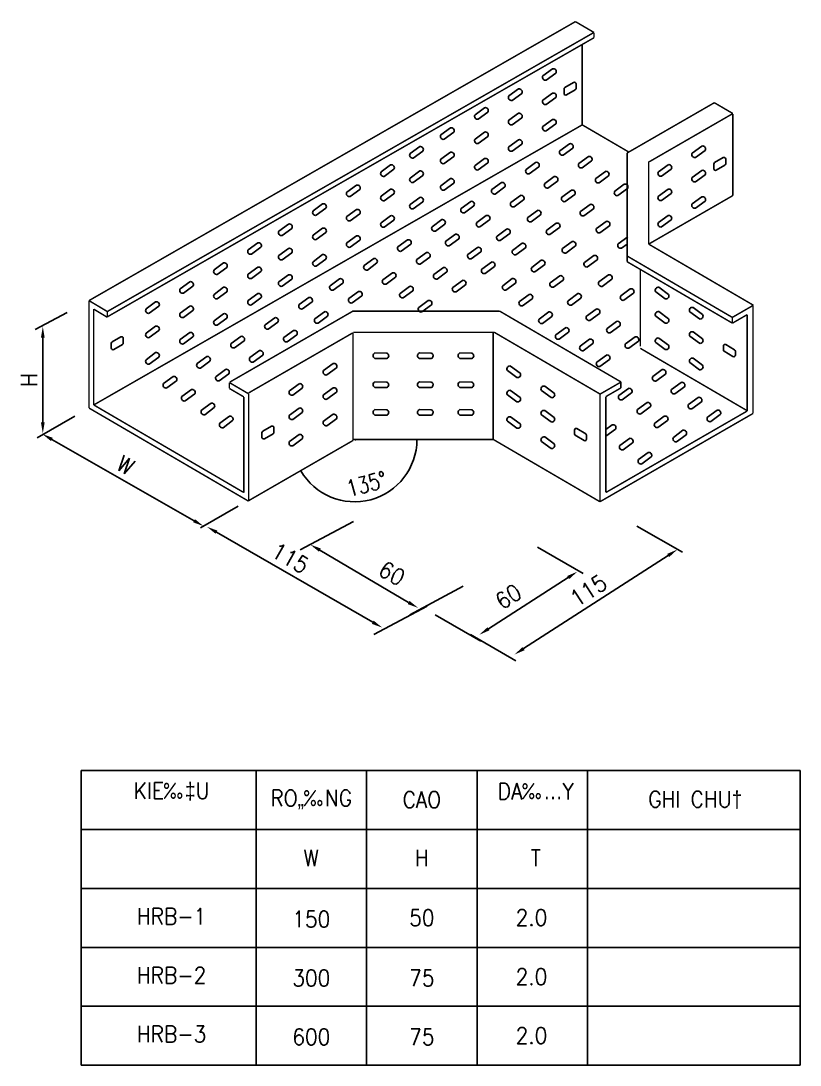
# Model space of a CAD drawing. Extents: x -5343388 to 7033982, y -486386 to 188356.
# Drawn here: x 616996 to 628908, y -72607 to -56642 of the extents above; entities that cross this region are included whole.
import ezdxf
from ezdxf.enums import TextEntityAlignment as Align

# ---------------------------------------------------------------- set-up
doc = ezdxf.new("R2010")
doc.units = 0
doc.header["$MEASUREMENT"] = 0
doc.layers.add('0-----TEXT DIEN', color=3, linetype='Continuous', lineweight=0)
doc.layers.add('Dim', color=9, linetype='Continuous')
doc.layers.add('TRAYS', color=6, linetype='Continuous')
doc.styles.add('ROMANS', font='romans.shx', dxfattribs={"width": 0.8, "height": 250, "bigfont": 'vns.shx'})
doc.dimstyles.new('KT-ARROW', dxfattribs={"dimtxt": 2.5, "dimasz": 2, "dimexe": 1, "dimexo": 0.0625, "dimgap": 0.09, "dimtad": 0, "dimdec": 4, "dimzin": 0, "dimdsep": 46, "dimtxsty": 'ROMANS', "dimcen": 0.09, "dimadec": 0, "dimazin": 0, "dimtfac": 1, "dimtdec": 4, "dimtmove": 2, "dimatfit": 3, "dimfxl": 1, "dimtvp": 1, "dimtolj": 1, "dimtzin": 0, "dimarcsym": 0})

# ---------------------------------------------------------------- blocks, each defined once
blk = doc.blocks.new('*D232')
at = {"layer": 'DEFPOINTS', "color": 0, "transparency": 16777216}
for p in [(622073, -63058), (622077, -63043), (624220, -63043), (620477, -63978), (621933, -63981)]:
    blk.add_point(p, dxfattribs=at)
at = {"layer": 'TRAYS', "color": 0, "lineweight": -2, "transparency": 16777216}
blk.add_arc((622098, -63043), 952, 210.09, 359.8797, dxfattribs=at)
at = {"layer": 'TRAYS', "color": 0, "transparency": 16777216}
for points in [[(623050, -63045), (623051, -63045), (623051, -63043)], [(621274, -63521), (621275, -63520), (621273, -63519)]]:
    blk.add_solid(points, dxfattribs=at)
at = {"layer": 'TRAYS', "color": 0, "transparency": 16777216, "insert": (622280, -63722), "char_height": 250, "attachment_point": 5, "rotation": 14.9849, "style": 'ROMANS'}
blk.add_mtext('\\A1;135%%D', dxfattribs=at)

msp = doc.modelspace()

# ---------------------------------------------------------------- linework, layer by layer
at = {"color": 0, "linetype": 'ByBlock'}
for p, q in [((617330.79884, -61484.04335), (617330.79884, -62781.00335)), ((617468.68186, -63041.00588), (619642.47733, -64284.24043)), ((619987.00186, -64459.76588), (622374.99733, -65836.56043)), ((621566.50186, -64732.76588), (622923.99733, -65535.06043)), ((626890.89974, -64815.45842), (624681.86656, -66239.4879)), ((625362.39974, -65152.95842), (624144.86656, -65936.4879))]:
    msp.add_line(p, q, dxfattribs=at)
for points in [[(617302.79884, -61484.04335), (617358.79884, -61484.04335), (617330.79884, -61316.04335)], [(617302.79884, -62781.00335), (617358.79884, -62781.00335), (617330.79884, -62949.00335)], [(617482.46898, -63016.63551), (617454.89474, -63065.37626), (617322.4596, -62958.28316)], [(619656.26445, -64259.87006), (619628.69021, -64308.61081), (619788.6996, -64366.96316)], [(620000.78898, -64435.39551), (619973.21474, -64484.13626), (619840.7796, -64377.04316)], [(621580.28898, -64708.39551), (621552.71474, -64757.13626), (621420.2796, -64650.04316)], [(626875.72887, -64791.92452), (626906.07062, -64838.99232), (627032.10315, -64724.43316)], [(625347.22887, -65129.42452), (625377.57062, -65176.49232), (625503.60315, -65061.93316)], [(622937.78445, -65510.69006), (622910.21021, -65559.43081), (623070.2196, -65617.78316)], [(622388.78445, -65812.19006), (622361.21021, -65860.93081), (622521.2196, -65919.28316)], [(624129.69568, -65912.954), (624160.03744, -65960.0218), (624003.66315, -66027.51316)], [(624666.69568, -66215.954), (624697.03744, -66263.0218), (624540.66315, -66330.51316)]]:
    msp.add_solid(points, dxfattribs=at)
at = {"layer": 'Dim'}
for p, q in [((617702.07884, -61101.00335), (617216.55884, -61359.72335)), ((617242.59884, -63016.20335), (617818.83884, -62685.24335)), ((619739.91884, -64392.96335), (620316.15884, -64062.00335)), ((621265.29884, -64731.42335), (622082.61884, -64293.78335)), ((626411.91884, -64365.36335), (627108.27884, -64766.88335)), ((624895.41884, -64690.86335), (625591.77884, -65092.38335)), ((622940.79884, -65724.42335), (623758.11884, -65286.78335)), ((622391.79884, -66025.92335), (623209.11884, -65588.28335)), ((623330.55884, -65722.20335), (624026.91884, -66123.72335)), ((623867.55884, -66025.20335), (624563.91884, -66426.72335)), ((617917.77884, -68101.15301), (628908.27884, -68101.15301)), ((617917.77884, -68101.15301), (617917.77884, -72607.15301)), ((620590.77884, -68101.15301), (620590.77884, -72607.15301)), ((622281.27884, -68101.15301), (622281.27884, -72607.15301)), ((623971.77884, -68101.15301), (623971.77884, -72607.15301)), ((625659.27884, -68101.15301), (625659.27884, -72607.15301)), ((628908.27884, -68101.15301), (628908.27884, -72607.15301)), ((617917.77884, -69007.15301), (628908.27884, -69007.15301)), ((617917.77884, -69907.15301), (628908.27884, -69907.15301)), ((617917.77884, -69907.15301), (628908.27884, -69907.15301)), ((617917.77884, -70807.15301), (628908.27884, -70807.15301)), ((617917.77884, -71707.15301), (628908.27884, -71707.15301)), ((617917.77884, -72607.15301), (628908.27884, -72607.15301))]:
    msp.add_line(p, q, dxfattribs=at)
at = {"layer": 'TRAYS'}
for p, q in [((625312.49038, -57659.82523), (625445.21038, -57583.29285)), ((625482.99884, -57605.12335), (625482.99884, -57676.3042)), ((625299.87884, -57681.65573), (625299.87884, -57752.83658)), ((625337.6673, -57774.66708), (625470.3873, -57698.1347)), ((627601.49038, -58809.78523), (627734.21038, -58733.25285)), ((627588.87884, -58831.61573), (627588.87884, -58902.79658)), ((627626.6673, -58924.62708), (627759.3873, -58848.0947)), ((627771.99884, -58755.08335), (627771.99884, -58826.2642)), ((618377.43884, -61573.37573), (618377.43884, -61644.55658)), ((618390.05038, -61551.54523), (618522.77038, -61475.01285)), ((618415.2273, -61666.38708), (618547.9473, -61589.8547)), ((618560.55884, -61496.84335), (618560.55884, -61568.0242)), ((627735.03884, -61613.48742), (627735.03884, -61672.43108)), ((627772.94412, -61591.7247), (627907.34412, -61670.18866)), ((627747.53356, -61694.1938), (627881.93356, -61772.65776)), ((627919.83884, -61691.95138), (627919.83884, -61750.89504)), ((620694.17038, -62916.54523), (620826.89038, -62840.01285)), ((620864.67884, -62861.84335), (620864.67884, -62933.0242)), ((625458.63884, -62897.84742), (625458.63884, -62956.79108)), ((625496.54412, -62876.0847), (625630.94412, -62954.54866)), ((620681.55884, -62938.37573), (620681.55884, -63009.55658)), ((620719.3473, -63031.38708), (620852.0673, -62954.8547)), ((622104.93884, -63052.51482), (622123.63055, -63043.08335)), ((625471.13356, -62978.5538), (625605.53356, -63057.01776)), ((625643.43884, -62976.31138), (625643.43884, -63035.25504))]:
    msp.add_line(p, q, dxfattribs=at)
at = {"layer": 'TRAYS', "const_width": 22.5}
for points in [[(618036.98946, -60918.83256), (625473.27484, -56653.70915)], [(625473.27484, -56653.70915), (625756.73278, -56819.19451)], [(618311.66946, -61089.35256), (625756.73278, -56819.19451)], [(625756.83884, -56821.20335), (625756.83884, -56900.28048)], [(618324.26946, -61163.27256), (625756.83884, -56900.28048)], [(625575.39884, -57004.34642), (625575.39884, -58233.44799)], [(626263.35884, -58662.68132), (627597.0722, -57893.6016)], [(627597.0722, -57893.6016), (627880.50677, -58059.07331)], [(626602.71884, -58795.90389), (627880.50677, -58059.07331)], [(627878.67884, -58064.5792), (627878.67884, -59313.89533)], [(618115.94946, -62510.63256), (625577.66874, -58232.14645)], [(625575.39884, -58230.82127), (626289.40266, -58647.66327)], [(626263.35884, -60324.19325), (626263.35884, -58662.68132)], [(626593.47884, -60054.26996), (626593.47884, -58789.18389)], [(626592.96566, -60055.29596), (627878.67884, -59313.89533)], [(626592.96566, -60055.29596), (628193.99137, -60989.98951)], [(626263.35884, -60236.83325), (627872.76454, -61176.41911)], [(626263.35884, -60324.19325), (627872.76454, -61263.77911)], [(626464.95884, -60441.88919), (626464.95884, -61616.79296)], [(618036.39884, -60918.80292), (618316.95884, -61086.20446)], [(618036.39884, -60918.80292), (618036.39884, -62561.00292)], [(627871.95884, -61175.68809), (628193.99137, -60989.98951)], [(628188.63884, -60994.4992), (628188.63884, -62644.36407)], [(618108.63884, -61048.89401), (618316.95884, -61174.12116)], [(618108.63884, -61048.89401), (618108.63884, -62513.2973)], [(618316.95884, -61086.20446), (618316.95884, -61174.12116)], [(620189.06946, -62165.39256), (622069.85987, -61080.84335)], [(622065.03884, -61080.84335), (624316.85362, -61080.84335)], [(624316.85362, -61080.84335), (626171.27137, -62163.46951)], [(627872.79884, -61264.24371), (628098.75884, -61133.94491)], [(628098.75884, -61133.94491), (628098.75884, -62607.15296)], [(627872.79884, -61175.0992), (627872.79884, -61264.24371)], [(620478.02946, -62330.03256), (622072.59884, -61410.53141)], [(622072.59884, -61408.17691), (622072.59884, -63057.9872)], [(622076.79884, -61404.24335), (624233.95944, -61404.24335)], [(624215.43884, -61408.17691), (624215.43884, -63043.08335)], [(624233.95944, -61404.24335), (625850.88454, -62348.21911)], [(626465.79884, -61648.63482), (628099.59884, -62602.4623)], [(620183.43884, -62172.05414), (620183.43884, -62262.14464)], [(620183.43884, -62172.26464), (620476.59884, -62343.41414)], [(620183.43884, -62262.14464), (620404.35884, -62391.11977)], [(625849.23884, -62349.16809), (626171.27137, -62163.46951)], [(625939.11884, -62386.3792), (626168.43884, -62254.14287)], [(626168.43884, -62161.81585), (626168.43884, -62254.14287)], [(620404.35884, -62391.11977), (620404.35884, -63853.55977)], [(620476.59884, -62343.41414), (620476.59884, -63985.61414)], [(625849.23884, -62349.16809), (625849.23884, -63994.3423)], [(625939.11884, -62386.3792), (625939.11884, -63852.49951)], [(618036.39884, -62561.00292), (620476.59884, -63985.61414)], [(618108.63884, -62513.2973), (620404.35884, -63853.55977)], [(625848.3996, -63993.85234), (628188.63884, -62644.36407)], [(625939.11884, -63852.49951), (628098.75884, -62607.15296)], [(620476.59884, -63978.31332), (622072.59884, -63057.9872)], [(622076.79884, -63043.08335), (624219.83845, -63043.08335)], [(624215.43884, -63040.51482), (625849.23884, -63994.3423)], [(625848.3996, -63904.81234), (625849.23884, -63904.3284)]]:
    msp.add_lwpolyline(points, dxfattribs=at)
at = {"layer": 'TRAYS'}
for points in [[(624977.55782, -57482.17646), (625124.02658, -57374.54641)], [(625173.44094, -57441.79213), (625026.97218, -57549.42218)], [(624456.04686, -57790.59109), (624602.51562, -57682.96103)], [(624651.92998, -57750.20675), (624505.46122, -57857.83681)], [(624977.55782, -57854.40106), (625124.02658, -57746.77101)], [(625173.44094, -57814.01673), (625026.97218, -57921.64678)], [(623938.31419, -58077.24543), (624084.78295, -57969.61538)], [(624134.19731, -58036.8611), (623987.72855, -58144.49115)], [(624456.04686, -58162.81568), (624602.51562, -58055.18563)], [(624651.92998, -58122.43135), (624505.46122, -58230.0614)], [(624977.55782, -58258.53065), (625124.02658, -58150.90059)], [(625173.44094, -58218.14631), (625026.97218, -58325.77636)], [(623416.80323, -58385.66006), (623563.27199, -58278.03)], [(623612.68635, -58345.27572), (623466.21759, -58452.90577)], [(623938.31419, -58449.47003), (624084.78295, -58341.83998)], [(624134.19731, -58409.0857), (623987.72855, -58516.71575)], [(622945.77749, -58672.3144), (623092.24625, -58564.68435)], [(624456.04686, -58566.94527), (624602.51562, -58459.31522)], [(624651.92998, -58526.56094), (624505.46122, -58634.19099)], [(625236.33012, -58627.31187), (625382.79887, -58519.68182)], [(625432.21324, -58586.92754), (625285.74448, -58694.55759)], [(627259.86627, -58663.08863), (627406.33503, -58555.45858)], [(623141.66061, -58631.93007), (622995.19185, -58739.56012)], [(623416.80323, -58757.88465), (623563.27199, -58650.2546)], [(623612.68635, -58717.50032), (623466.21759, -58825.13037)], [(623938.31419, -58853.59961), (624084.78295, -58745.96956)], [(625525.41632, -58822.56153), (625671.88508, -58714.93148)], [(627455.74939, -58622.7043), (627309.28064, -58730.33435)], [(622502.05519, -58952.34698), (622648.52395, -58844.71692)], [(624134.19731, -58813.21528), (623987.72855, -58920.84533)], [(624718.59745, -58913.96622), (624865.06621, -58806.33616)], [(624914.48057, -58873.58188), (624768.01181, -58981.21194)], [(625721.29944, -58782.1772), (625574.83069, -58889.80725)], [(626742.1336, -58949.74298), (626888.60236, -58842.11292)], [(626938.01672, -58909.35864), (626791.54797, -59016.9887)], [(622697.93831, -58911.96264), (622551.46955, -59019.59269)], [(622945.77749, -59044.539), (623092.24625, -58936.90895)], [(623141.66061, -59004.15466), (622995.19185, -59111.78472)], [(623416.80323, -59162.01424), (623563.27199, -59054.38419)], [(625003.90536, -59130.97616), (625150.37412, -59023.3461)], [(625784.88613, -59051.67758), (625931.35489, -58944.04753)], [(625980.76925, -59011.29324), (625834.3005, -59118.9233)], [(627259.86627, -59035.31323), (627406.33503, -58927.68318)], [(627455.74939, -58994.92889), (627309.28064, -59102.55895)], [(621980.54423, -59260.7616), (622127.01298, -59153.13155)], [(622176.42735, -59220.37727), (622029.95859, -59328.00732)], [(622502.05519, -59324.57157), (622648.52395, -59216.94152)], [(623612.68635, -59121.6299), (623466.21759, -59229.25996)], [(624197.08649, -59222.38084), (624343.55524, -59114.75079)], [(624392.96961, -59181.99651), (624246.50085, -59289.62656)], [(625199.78848, -59090.59182), (625053.31973, -59198.22187)], [(626073.97234, -59246.92724), (626220.4411, -59139.29719)], [(626269.85546, -59206.5429), (626123.3867, -59314.17296)], [(626742.1336, -59321.96757), (626888.60236, -59214.33752)], [(622697.93831, -59284.18724), (622551.46955, -59391.81729)], [(622945.77749, -59448.66858), (623092.24625, -59341.03853)], [(624486.17269, -59417.6305), (624632.64145, -59310.00045)], [(624682.05581, -59377.24617), (624535.58706, -59484.87622)], [(625267.15346, -59338.33192), (625413.62222, -59230.70187)], [(625463.03658, -59297.94759), (625316.56783, -59405.57764)], [(626938.01672, -59281.58324), (626791.54797, -59389.21329)], [(627259.86627, -59439.44281), (627406.33503, -59331.81276)], [(621462.81156, -59547.41594), (621609.28032, -59439.78589)], [(621658.69468, -59507.03161), (621512.22592, -59614.66166)], [(621980.54423, -59632.9862), (622127.01298, -59525.35614)], [(623141.66061, -59408.28425), (622995.19185, -59515.9143)], [(623726.06075, -59509.03519), (623872.52951, -59401.40513)], [(623921.94387, -59468.65085), (623775.47511, -59576.28091)], [(624745.6425, -59646.74655), (624892.11126, -59539.11649)], [(625552.46138, -59555.34186), (625698.93014, -59447.71181)], [(625748.3445, -59514.95753), (625601.87574, -59622.58758)], [(627455.74939, -59399.05848), (627309.28064, -59506.68853)], [(622176.42735, -59592.60186), (622029.95859, -59700.23192)], [(622502.05519, -59728.70116), (622648.52395, -59621.07111)], [(622697.93831, -59688.31682), (622551.46955, -59795.94688)], [(623282.33845, -59789.06776), (623428.80721, -59681.43771)], [(623964.66173, -59726.04512), (624111.13049, -59618.41507)], [(624160.54485, -59685.66079), (624014.0761, -59793.29084)], [(624941.52562, -59606.36221), (624795.05687, -59713.99227)], [(626742.1336, -59726.09716), (626888.60236, -59618.46711)], [(626938.01672, -59685.71283), (626791.54797, -59793.34288)], [(620941.3006, -59855.83057), (621087.76935, -59748.20051)], [(621137.18372, -59815.44623), (620990.71496, -59923.07629)], [(621462.81156, -59919.64054), (621609.28032, -59812.01049)], [(623478.22157, -59748.68343), (623331.75281, -59856.31348)], [(624274.61676, -59933.40089), (624421.08552, -59825.77084)], [(625034.72871, -59841.99621), (625181.19747, -59734.36615)], [(625230.61183, -59801.61187), (625084.14307, -59909.24193)], [(625798.01461, -59815.74353), (625944.48337, -59708.11348)], [(625993.89773, -59775.3592), (625847.42897, -59882.98925)], [(621658.69468, -59879.25621), (621512.22592, -59986.88626)], [(621980.54423, -60037.11578), (622127.01298, -59929.48573)], [(622176.42735, -59996.73145), (622029.95859, -60104.3615)], [(622760.82749, -60097.48238), (622907.29624, -59989.85233)], [(623493.63599, -60012.69947), (623640.10475, -59905.06942)], [(623689.51911, -59972.31514), (623543.05036, -60079.94519)], [(624470.49988, -59893.01656), (624324.03113, -60000.64661)], [(625276.50365, -60124.15816), (625422.97241, -60016.5281)], [(626127.56034, -60050.43535), (626274.0291, -59942.8053)], [(620470.27486, -60142.48491), (620616.74362, -60034.85486)], [(620666.15798, -60102.10058), (620519.68922, -60209.73063)], [(620941.3006, -60228.05517), (621087.76935, -60120.42511)], [(622956.71061, -60057.09805), (622810.24185, -60164.7281)], [(623049.91369, -60292.73204), (623196.38245, -60185.10199)], [(623830.89446, -60213.43347), (623977.36322, -60105.80341)], [(624026.77758, -60173.04913), (623880.30883, -60280.67919)], [(624513.21775, -60150.41083), (624659.68651, -60042.78078)], [(624709.10087, -60110.0265), (624562.63211, -60217.65655)], [(625472.38677, -60083.77382), (625325.91801, -60191.40387)], [(626263.35884, -60054.20317), (626176.97471, -60117.68107)], [(619948.7639, -60450.89954), (620095.23265, -60343.26948)], [(621137.18372, -60187.67083), (620990.71496, -60295.30088)], [(621462.81156, -60323.77013), (621609.28032, -60216.14007)], [(621658.69468, -60283.38579), (621512.22592, -60391.01585)], [(622243.09482, -60384.13673), (622389.56358, -60276.50668)], [(622438.97794, -60343.7524), (622292.50918, -60451.38245)], [(623245.79681, -60252.34771), (623099.32806, -60359.97776)], [(624042.19201, -60437.06518), (624188.66077, -60329.43512)], [(624805.47791, -60410.8125), (624951.94667, -60303.18245)], [(625609.82768, -60337.0897), (625756.29643, -60229.45965)], [(625805.71079, -60296.70537), (625659.24204, -60404.33542)], [(620144.64702, -60410.5152), (619998.17826, -60518.14526)], [(620470.27486, -60514.70951), (620616.74362, -60407.07946)], [(620666.15798, -60474.32518), (620519.68922, -60581.95523)], [(622528.40273, -60601.14667), (622674.87149, -60493.51662)], [(623309.3835, -60521.84809), (623455.85226, -60414.21804)], [(623505.26662, -60481.46376), (623358.79787, -60589.09381)], [(624238.07513, -60396.68084), (624091.60637, -60504.3109)], [(625001.36103, -60370.42817), (624854.89227, -60478.05822)], [(619431.03123, -60737.55388), (619577.49999, -60629.92383)], [(620941.3006, -60632.18475), (621087.76935, -60524.5547)], [(621137.18372, -60591.80042), (620990.71496, -60699.43047)], [(621721.58386, -60692.55135), (621868.05261, -60584.9213)], [(621917.46698, -60652.16702), (621770.99822, -60759.79707)], [(622724.28585, -60560.76233), (622577.8171, -60668.39239)], [(623598.46971, -60717.09775), (623744.93847, -60609.4677)], [(624361.75561, -60690.84508), (624508.22437, -60583.21502)], [(624557.63873, -60650.46074), (624411.16997, -60758.09079)], [(625088.31671, -60645.50432), (625234.78547, -60537.87427)], [(625284.19983, -60605.11999), (625137.73108, -60712.75004)], [(625832.78793, -60633.69754), (625979.25669, -60526.06749)], [(626028.67105, -60593.31321), (625882.2023, -60700.94326)], [(619626.91435, -60697.16955), (619480.44559, -60804.7996)], [(619948.7639, -60823.12413), (620095.23265, -60715.49408)], [(620144.64702, -60782.7398), (619998.17826, -60890.36985)], [(620470.27486, -60918.8391), (620616.74362, -60811.20904)], [(622010.67006, -60887.80101), (622157.13882, -60780.17096)], [(622791.65083, -60808.50244), (622938.11959, -60700.87238)], [(622987.53395, -60768.1181), (622841.0652, -60875.74816)], [(623794.35283, -60676.71342), (623647.88407, -60784.34347)], [(624617.29097, -60932.15867), (624763.75973, -60824.52862)], [(625361.76219, -60920.35189), (625508.23095, -60812.72183)], [(626166.11196, -60846.62908), (626312.58071, -60738.99903)], [(626361.99508, -60806.24475), (626215.52632, -60913.8748)], [(626700.37192, -60782.78577), (626846.84067, -60890.41583)], [(626896.25504, -60823.17011), (626749.78628, -60715.54005)], [(618909.52027, -61045.96851), (619055.98902, -60938.33845)], [(620666.15798, -60878.45476), (620519.68922, -60986.08481)], [(621250.55812, -60979.2057), (621397.02687, -60871.57565)], [(621446.44124, -60938.82136), (621299.97248, -61046.45142)], [(622206.55318, -60847.41668), (622060.08443, -60955.04673)], [(623076.95875, -61025.51237), (623223.4275, -60917.88232)], [(623272.84187, -60985.12804), (623126.37311, -61092.75809)], [(624813.17409, -60891.77433), (624666.70534, -60999.40439)], [(625557.64531, -60879.96755), (625411.17656, -60987.5976)], [(619105.40339, -61005.58417), (618958.93463, -61113.21422)], [(619431.03123, -61109.77848), (619577.49999, -61002.14843)], [(619626.91435, -61069.39415), (619480.44559, -61177.0242)], [(619948.7639, -61227.25372), (620095.23265, -61119.62367)], [(621489.1591, -61196.21564), (621635.62786, -61088.58558)], [(624918.03989, -61200.38446), (625064.50865, -61092.75441)], [(625644.601, -61155.04371), (625791.06975, -61047.41365)], [(625840.48412, -61114.65937), (625694.01536, -61222.28943)], [(626896.25504, -61195.3947), (626749.78628, -61087.76465)], [(627221.88288, -61091.2004), (627368.35163, -61198.83045)], [(627417.766, -61131.58473), (627271.29724, -61023.95468)], [(620144.64702, -61186.86939), (619998.17826, -61294.49944)], [(620729.04716, -61287.62032), (620875.51591, -61179.99027)], [(620924.93028, -61247.23599), (620778.46152, -61354.86604)], [(621685.04222, -61155.8313), (621538.57347, -61263.46136)], [(625113.92301, -61160.00013), (624967.45426, -61267.63018)], [(625956.67703, -61344.96791), (626103.14579, -61237.33786)], [(626700.37192, -61155.01037), (626846.84067, -61262.64042)], [(618909.52027, -61418.1931), (619055.98902, -61310.56305)], [(619105.40339, -61377.80877), (618958.93463, -61485.43882)], [(619431.03123, -61513.90806), (619577.49999, -61406.27801)], [(621018.13336, -61482.86998), (621164.60212, -61375.23993)], [(621214.01648, -61442.48565), (621067.54773, -61550.1157)], [(625173.57526, -61441.69805), (625320.04401, -61334.068)], [(625369.45838, -61401.31372), (625222.98962, -61508.94377)], [(626152.56015, -61304.58358), (626006.09139, -61412.21363)], [(627221.88288, -61463.42499), (627368.35163, -61571.05505)], [(627417.766, -61503.80933), (627271.29724, -61396.17927)], [(619626.91435, -61473.52373), (619480.44559, -61581.15378)], [(620211.31449, -61574.27467), (620357.78324, -61466.64461)], [(620407.19761, -61533.89033), (620260.72885, -61641.52039)], [(625543.85917, -61617.28018), (625690.32793, -61509.65013)], [(625739.74229, -61576.89585), (625593.27354, -61684.5259)], [(626239.51583, -61579.65973), (626385.98459, -61472.02968)], [(626435.39895, -61539.2754), (626288.9302, -61646.90545)], [(626700.37192, -61559.13995), (626846.84067, -61666.77001)], [(626896.25504, -61599.52429), (626749.78628, -61491.89424)], [(618909.52027, -61822.32269), (619055.98902, -61714.69263)], [(619105.40339, -61781.93835), (618958.93463, -61889.56841)], [(619689.80353, -61882.68929), (619836.27228, -61775.05924)], [(620496.6224, -61791.28461), (620643.09116, -61683.65455)], [(620692.50552, -61750.90027), (620546.03677, -61858.53032)], [(622408.30278, -61719.36436), (622590.05928, -61720.74214)], [(623087.88864, -61719.36436), (623269.64515, -61720.74214)], [(623708.38018, -61719.36436), (623890.13668, -61720.74214)], [(625799.39454, -61858.59377), (625945.86329, -61750.96372)], [(619885.68665, -61842.30496), (619739.21789, -61949.93501)], [(621623.63726, -61988.13395), (621770.10601, -61880.5039)], [(622589.42673, -61804.18893), (622407.67022, -61802.81115)], [(623269.01259, -61804.18893), (623087.25609, -61802.81115)], [(623889.50413, -61804.18893), (623707.74762, -61802.81115)], [(624628.27382, -62026.38866), (624481.80506, -61918.75861)], [(625995.27766, -61818.20944), (625848.8089, -61925.83949)], [(627221.88288, -61867.55458), (627368.35163, -61975.18463)], [(627417.766, -61907.93891), (627271.29724, -61800.30886)], [(619176.94567, -62187.1993), (619323.41443, -62079.56925)], [(619978.88973, -62077.93895), (620125.35849, -61970.3089)], [(620174.77285, -62037.55462), (620028.3041, -62145.18467)], [(621819.52037, -61947.74961), (621673.05162, -62055.37967)], [(624432.3907, -61986.00433), (624578.85945, -62093.63438)], [(626654.81617, -62081.59779), (626801.28493, -61973.96773)], [(626850.69929, -62041.21345), (626704.23054, -62148.8435)], [(619372.82879, -62146.81497), (619226.36003, -62254.44502)], [(621102.12629, -62296.54857), (621248.59505, -62188.91852)], [(621298.00941, -62256.16424), (621151.54066, -62363.79429)], [(621623.63726, -62360.35855), (621770.10601, -62252.72849)], [(622589.42673, -62247.05997), (622407.67022, -62245.6822)], [(622408.30278, -62162.23541), (622590.05928, -62163.61319)], [(623269.01259, -62247.05997), (623087.25609, -62245.6822)], [(623087.88864, -62162.23541), (623269.64515, -62163.61319)], [(623889.50413, -62247.05997), (623707.74762, -62245.6822)], [(623708.38018, -62162.23541), (623890.13668, -62163.61319)], [(625149.78478, -62334.80329), (625003.31602, -62227.17323)], [(626137.08351, -62368.25213), (626283.55226, -62260.62208)], [(626943.90238, -62276.84745), (627090.37114, -62169.21739)], [(627139.7855, -62236.46311), (626993.31674, -62344.09317)], [(619457.37877, -62386.35357), (619603.84753, -62278.72352)], [(619653.26189, -62345.96924), (619506.79314, -62453.59929)], [(621819.52037, -62319.97421), (621673.05162, -62427.60427)], [(624432.3907, -62358.22893), (624578.85945, -62465.85898)], [(624628.27382, -62398.61326), (624481.80506, -62290.98321)], [(624953.90166, -62294.41895), (625100.37041, -62402.049)], [(626332.96662, -62327.8678), (626186.49787, -62435.49785)], [(627203.37219, -62505.96349), (627349.84095, -62398.33344)], [(619756.69773, -62595.68792), (619903.16649, -62488.05786)], [(619952.58085, -62555.30358), (619806.11209, -62662.93364)], [(621102.12629, -62668.77317), (621248.59505, -62561.14312)], [(626422.39142, -62585.26207), (626568.86018, -62477.63202)], [(626618.27454, -62544.87774), (626471.80578, -62652.50779)], [(627399.25531, -62465.57916), (627252.78655, -62573.20921)], [(620037.13083, -62794.84219), (620183.59959, -62687.21213)], [(621298.00941, -62628.38884), (621151.54066, -62736.01889)], [(621623.63726, -62764.48813), (621770.10601, -62656.85808)], [(621819.52037, -62724.1038), (621673.05162, -62831.73385)], [(622589.42673, -62670.24808), (622407.67022, -62668.87031)], [(622408.30278, -62585.42352), (622590.05928, -62586.8013)], [(623269.01259, -62670.24808), (623087.25609, -62668.87031)], [(623087.88864, -62585.42352), (623269.64515, -62586.8013)], [(623889.50413, -62670.24808), (623707.74762, -62668.87031)], [(623708.38018, -62585.42352), (623890.13668, -62586.8013)], [(624628.27382, -62802.74284), (624481.80506, -62695.11279)], [(624953.90166, -62666.64355), (625100.37041, -62774.2736)], [(625149.78478, -62707.02788), (625003.31602, -62599.39783)], [(626685.63952, -62792.61784), (626832.10828, -62684.98778)], [(627492.4584, -62701.21315), (627638.92715, -62593.5831)], [(627688.34152, -62660.82882), (627541.87276, -62768.45887)], [(620233.01395, -62754.45785), (620086.54519, -62862.08791)], [(624432.3907, -62762.35851), (624578.85945, -62869.98856)], [(626085.16859, -62884.57066), (625938.69983, -62992.20071)], [(625939.11884, -62888.33579), (626035.75422, -62817.32494)], [(626881.52264, -62752.2335), (626735.05388, -62859.86356)], [(621102.12629, -63072.90275), (621248.59505, -62965.2727)], [(621298.00941, -63032.51842), (621151.54066, -63140.14847)], [(625149.78478, -63111.15747), (625003.31602, -63003.52741)], [(626152.53357, -63132.31076), (626299.00233, -63024.68071)], [(626970.94743, -63009.62778), (627117.41619, -62901.99772)], [(627166.83055, -62969.24344), (627020.3618, -63076.87349)], [(624953.90166, -63070.77313), (625100.37041, -63178.40319)], [(626348.41669, -63091.92643), (626201.94793, -63199.55648)], [(626437.84148, -63349.3207), (626584.31024, -63241.69065)], [(626633.7246, -63308.93636), (626487.25585, -63416.56642)]]:
    msp.add_lwpolyline(points, dxfattribs=at)
for centre, radius, start, end in [((625135.83794, -57417.64554), 44.68829, 327.293640018, 105.32569567), ((625015.16082, -57506.32305), 44.68829, 147.29364003, 285.325695679), ((625457.79884, -57605.12335), 25.2, 0, 119.969702749), ((624493.64986, -57814.73768), 44.68829, 147.29364003, 285.325695679), ((624614.32698, -57726.06016), 44.68829, 327.293640018, 105.32569567), ((625135.83794, -57789.87014), 44.68829, 327.293640018, 105.32569567), ((625325.07884, -57681.65573), 25.2, 119.969702749, 180), ((625325.07884, -57752.83658), 25.2, 180, 299.969702749), ((625457.79884, -57676.3042), 25.2, 299.969702749, 0), ((625015.16082, -57878.54765), 44.68829, 147.29364003, 285.325695679), ((623975.91719, -58101.39202), 44.68829, 147.29364003, 285.325695679), ((624096.59431, -58012.71451), 44.68829, 327.293640018, 105.32569567), ((624614.32698, -58098.28476), 44.68829, 327.293640018, 105.32569567), ((624493.64986, -58186.96227), 44.68829, 147.29364003, 285.325695679), ((625015.16082, -58282.67724), 44.68829, 147.29364003, 285.325695679), ((625135.83794, -58193.99972), 44.68829, 327.293640018, 105.32569567), ((623454.40623, -58409.80665), 44.68829, 147.29364003, 285.325695679), ((623575.08335, -58321.12913), 44.68829, 327.293640018, 105.32569567), ((624096.59431, -58384.93911), 44.68829, 327.293640018, 105.32569567), ((623104.05761, -58607.78348), 44.68829, 327.293640018, 105.32569567), ((623975.91719, -58473.61662), 44.68829, 147.29364003, 285.325695679), ((624493.64986, -58591.09186), 44.68829, 147.29364003, 285.325695679), ((624614.32698, -58502.41434), 44.68829, 327.293640018, 105.32569567), ((625394.61024, -58562.78095), 44.68829, 327.293640018, 105.32569567), ((627418.14639, -58598.55771), 44.68829, 327.293640018, 105.32569567), ((622983.38049, -58696.46099), 44.68829, 147.29364003, 285.325695679), ((623575.08335, -58693.35373), 44.68829, 327.293640018, 105.32569567), ((624096.59431, -58789.06869), 44.68829, 327.293640018, 105.32569567), ((625273.93312, -58651.45846), 44.68829, 147.29364003, 285.325695679), ((625683.69645, -58758.03061), 44.68829, 327.293640018, 105.32569567), ((627297.46927, -58687.23522), 44.68829, 147.29364003, 285.325695679), ((627746.79884, -58755.08335), 25.2, 0, 119.969702749), ((622660.33531, -58887.81605), 44.68829, 327.293640018, 105.32569567), ((623454.40623, -58782.03124), 44.68829, 147.29364003, 285.325695679), ((623975.91719, -58877.7462), 44.68829, 147.29364003, 285.325695679), ((624876.87757, -58849.43529), 44.68829, 327.293640018, 105.32569567), ((625563.01932, -58846.70812), 44.68829, 147.29364003, 285.325695679), ((626900.41373, -58885.21205), 44.68829, 327.293640018, 105.32569567), ((627614.07884, -58831.61573), 25.2, 119.969702749, 180), ((627614.07884, -58902.79658), 25.2, 180, 299.969702749), ((627746.79884, -58826.2642), 25.2, 299.969702749, 0), ((622539.65819, -58976.49357), 44.68829, 147.29364003, 285.325695679), ((622983.38049, -59068.68559), 44.68829, 147.29364003, 285.325695679), ((623104.05761, -58980.00807), 44.68829, 327.293640018, 105.32569567), ((623575.08335, -59097.48331), 44.68829, 327.293640018, 105.32569567), ((624756.20045, -58938.11281), 44.68829, 147.29364003, 285.325695679), ((625162.18549, -59066.44523), 44.68829, 327.293640018, 105.32569567), ((625822.48913, -59075.82417), 44.68829, 147.29364003, 285.325695679), ((625943.16626, -58987.14665), 44.68829, 327.293640018, 105.32569567), ((626779.7366, -58973.88957), 44.68829, 147.29364003, 285.325695679), ((627297.46927, -59059.45982), 44.68829, 147.29364003, 285.325695679), ((627418.14639, -58970.7823), 44.68829, 327.293640018, 105.32569567), ((622138.82435, -59196.23067), 44.68829, 327.293640018, 105.32569567), ((622660.33531, -59260.04065), 44.68829, 327.293640018, 105.32569567), ((623454.40623, -59186.16083), 44.68829, 147.29364003, 285.325695679), ((624234.68949, -59246.52743), 44.68829, 147.29364003, 285.325695679), ((624355.36661, -59157.84992), 44.68829, 327.293640018, 105.32569567), ((625041.50836, -59155.12275), 44.68829, 147.29364003, 285.325695679), ((626232.25246, -59182.39631), 44.68829, 327.293640018, 105.32569567), ((626900.41373, -59257.43665), 44.68829, 327.293640018, 105.32569567), ((622018.14723, -59284.90819), 44.68829, 147.29364003, 285.325695679), ((622539.65819, -59348.71816), 44.68829, 147.29364003, 285.325695679), ((623104.05761, -59384.13766), 44.68829, 327.293640018, 105.32569567), ((624644.45282, -59353.09958), 44.68829, 327.293640018, 105.32569567), ((625304.75646, -59362.47851), 44.68829, 147.29364003, 285.325695679), ((625425.43359, -59273.801), 44.68829, 327.293640018, 105.32569567), ((626111.57534, -59271.07383), 44.68829, 147.29364003, 285.325695679), ((626779.7366, -59346.11416), 44.68829, 147.29364003, 285.325695679), ((627418.14639, -59374.91189), 44.68829, 327.293640018, 105.32569567), ((621500.41456, -59571.56253), 44.68829, 147.29364003, 285.325695679), ((621621.09168, -59482.88502), 44.68829, 327.293640018, 105.32569567), ((622138.82435, -59568.45527), 44.68829, 327.293640018, 105.32569567), ((622983.38049, -59472.81517), 44.68829, 147.29364003, 285.325695679), ((623763.66375, -59533.18178), 44.68829, 147.29364003, 285.325695679), ((623884.34087, -59444.50426), 44.68829, 327.293640018, 105.32569567), ((624523.77569, -59441.77709), 44.68829, 147.29364003, 285.325695679), ((624903.92263, -59582.21562), 44.68829, 327.293640018, 105.32569567), ((625710.7415, -59490.81094), 44.68829, 327.293640018, 105.32569567), ((627297.46927, -59463.5894), 44.68829, 147.29364003, 285.325695679), ((622018.14723, -59657.13279), 44.68829, 147.29364003, 285.325695679), ((622660.33531, -59664.17023), 44.68829, 327.293640018, 105.32569567), ((623440.61857, -59724.53684), 44.68829, 327.293640018, 105.32569567), ((624122.94186, -59661.5142), 44.68829, 327.293640018, 105.32569567), ((624783.2455, -59670.89314), 44.68829, 147.29364003, 285.325695679), ((625590.06438, -59579.48845), 44.68829, 147.29364003, 285.325695679), ((625956.29473, -59751.21261), 44.68829, 327.293640018, 105.32569567), ((626900.41373, -59661.56623), 44.68829, 327.293640018, 105.32569567), ((620978.9036, -59879.97716), 44.68829, 147.29364003, 285.325695679), ((621099.58072, -59791.29964), 44.68829, 327.293640018, 105.32569567), ((621621.09168, -59855.10962), 44.68829, 327.293640018, 105.32569567), ((622539.65819, -59752.84775), 44.68829, 147.29364003, 285.325695679), ((623319.94145, -59813.21435), 44.68829, 147.29364003, 285.325695679), ((624002.26473, -59750.19171), 44.68829, 147.29364003, 285.325695679), ((624432.89689, -59868.86997), 44.68829, 327.293640018, 105.32569567), ((625072.33171, -59866.1428), 44.68829, 147.29364003, 285.325695679), ((625193.00883, -59777.46528), 44.68829, 327.293640018, 105.32569567), ((625835.61761, -59839.89012), 44.68829, 147.29364003, 285.325695679), ((626779.7366, -59750.24375), 44.68829, 147.29364003, 285.325695679), ((621500.41456, -59943.78713), 44.68829, 147.29364003, 285.325695679), ((622138.82435, -59972.58486), 44.68829, 327.293640018, 105.32569567), ((622919.10761, -60032.95146), 44.68829, 327.293640018, 105.32569567), ((623531.23899, -60036.84606), 44.68829, 147.29364003, 285.325695679), ((623651.91612, -59948.16855), 44.68829, 327.293640018, 105.32569567), ((624312.21976, -59957.54748), 44.68829, 147.29364003, 285.325695679), ((625434.78377, -60059.62723), 44.68829, 327.293640018, 105.32569567), ((620507.87786, -60166.6315), 44.68829, 147.29364003, 285.325695679), ((620628.55498, -60077.95399), 44.68829, 327.293640018, 105.32569567), ((621099.58072, -60163.52424), 44.68829, 327.293640018, 105.32569567), ((622018.14723, -60061.26237), 44.68829, 147.29364003, 285.325695679), ((622798.43049, -60121.62897), 44.68829, 147.29364003, 285.325695679), ((623208.19382, -60228.20112), 44.68829, 327.293640018, 105.32569567), ((623989.17459, -60148.90254), 44.68829, 327.293640018, 105.32569567), ((624550.82075, -60174.55742), 44.68829, 147.29364003, 285.325695679), ((624671.49787, -60085.87991), 44.68829, 327.293640018, 105.32569567), ((625314.10665, -60148.30475), 44.68829, 147.29364003, 285.325695679), ((626165.16334, -60074.58194), 44.68829, 147.29364003, 285.325695679), ((620107.04402, -60386.36861), 44.68829, 327.293640018, 105.32569567), ((620978.9036, -60252.20176), 44.68829, 147.29364003, 285.325695679), ((621500.41456, -60347.91672), 44.68829, 147.29364003, 285.325695679), ((621621.09168, -60259.2392), 44.68829, 327.293640018, 105.32569567), ((622401.37494, -60319.60581), 44.68829, 327.293640018, 105.32569567), ((623087.51669, -60316.87864), 44.68829, 147.29364003, 285.325695679), ((623868.49746, -60237.58006), 44.68829, 147.29364003, 285.325695679), ((624200.47213, -60372.53425), 44.68829, 327.293640018, 105.32569567), ((624963.75803, -60346.28158), 44.68829, 327.293640018, 105.32569567), ((625647.43067, -60361.23629), 44.68829, 147.29364003, 285.325695679), ((625768.1078, -60272.55878), 44.68829, 327.293640018, 105.32569567), ((619986.3669, -60475.04613), 44.68829, 147.29364003, 285.325695679), ((620628.55498, -60450.17859), 44.68829, 327.293640018, 105.32569567), ((622280.69782, -60408.28332), 44.68829, 147.29364003, 285.325695679), ((622686.68285, -60536.61574), 44.68829, 327.293640018, 105.32569567), ((623467.66362, -60457.31717), 44.68829, 327.293640018, 105.32569567), ((624079.79501, -60461.21177), 44.68829, 147.29364003, 285.325695679), ((624843.08091, -60434.95909), 44.68829, 147.29364003, 285.325695679), ((619589.31135, -60673.02296), 44.68829, 327.293640018, 105.32569567), ((620507.87786, -60538.8561), 44.68829, 147.29364003, 285.325695679), ((620978.9036, -60656.33134), 44.68829, 147.29364003, 285.325695679), ((621099.58072, -60567.65383), 44.68829, 327.293640018, 105.32569567), ((621879.86398, -60628.02043), 44.68829, 327.293640018, 105.32569567), ((622566.00573, -60625.29326), 44.68829, 147.29364003, 285.325695679), ((623346.9865, -60545.99468), 44.68829, 147.29364003, 285.325695679), ((623756.74983, -60652.56683), 44.68829, 327.293640018, 105.32569567), ((624520.03573, -60626.31415), 44.68829, 327.293640018, 105.32569567), ((625125.91971, -60669.65091), 44.68829, 147.29364003, 285.325695679), ((625246.59684, -60580.9734), 44.68829, 327.293640018, 105.32569567), ((625870.39093, -60657.84413), 44.68829, 147.29364003, 285.325695679), ((625991.06806, -60569.16662), 44.68829, 327.293640018, 105.32569567), ((619468.63423, -60761.70047), 44.68829, 147.29364003, 285.325695679), ((619986.3669, -60847.27072), 44.68829, 147.29364003, 285.325695679), ((620107.04402, -60758.59321), 44.68829, 327.293640018, 105.32569567), ((620628.55498, -60854.30817), 44.68829, 327.293640018, 105.32569567), ((621759.18686, -60716.69794), 44.68829, 147.29364003, 285.325695679), ((622168.95019, -60823.27009), 44.68829, 327.293640018, 105.32569567), ((622829.25383, -60832.64903), 44.68829, 147.29364003, 285.325695679), ((622949.93096, -60743.97151), 44.68829, 327.293640018, 105.32569567), ((623636.07271, -60741.24434), 44.68829, 147.29364003, 285.325695679), ((624399.35861, -60714.99167), 44.68829, 147.29364003, 285.325695679), ((624775.5711, -60867.62774), 44.68829, 327.293640018, 105.32569567), ((625520.04232, -60855.82096), 44.68829, 327.293640018, 105.32569567), ((626324.39208, -60782.09816), 44.68829, 327.293640018, 105.32569567), ((626737.97491, -60758.63918), 44.68829, 74.67430433, 212.706359982), ((626858.65204, -60847.3167), 44.68829, 254.674304321, 32.70635997), ((619067.80039, -60981.43758), 44.68829, 327.293640018, 105.32569567), ((620507.87786, -60942.98569), 44.68829, 147.29364003, 285.325695679), ((621288.16112, -61003.35229), 44.68829, 147.29364003, 285.325695679), ((621408.83824, -60914.67477), 44.68829, 327.293640018, 105.32569567), ((622048.27306, -60911.9476), 44.68829, 147.29364003, 285.325695679), ((623235.23887, -60960.98145), 44.68829, 327.293640018, 105.32569567), ((624654.89397, -60956.30526), 44.68829, 147.29364003, 285.325695679), ((625399.36519, -60944.49848), 44.68829, 147.29364003, 285.325695679), ((626203.71496, -60870.77567), 44.68829, 147.29364003, 285.325695679), ((618947.12327, -61070.1151), 44.68829, 147.29364003, 285.325695679), ((619468.63423, -61133.92507), 44.68829, 147.29364003, 285.325695679), ((619589.31135, -61045.24756), 44.68829, 327.293640018, 105.32569567), ((620107.04402, -61162.72279), 44.68829, 327.293640018, 105.32569567), ((621647.43922, -61131.68471), 44.68829, 327.293640018, 105.32569567), ((623114.56175, -61049.65896), 44.68829, 147.29364003, 285.325695679), ((625076.32002, -61135.85354), 44.68829, 327.293640018, 105.32569567), ((625802.88112, -61090.51278), 44.68829, 327.293640018, 105.32569567), ((626737.97491, -61130.86378), 44.68829, 74.67430433, 212.706359982), ((627259.48588, -61067.05381), 44.68829, 74.67430433, 212.706359982), ((627380.163, -61155.73132), 44.68829, 254.674304321, 32.70635997), ((619986.3669, -61251.40031), 44.68829, 147.29364003, 285.325695679), ((620766.65015, -61311.76691), 44.68829, 147.29364003, 285.325695679), ((620887.32728, -61223.0894), 44.68829, 327.293640018, 105.32569567), ((621526.7621, -61220.36223), 44.68829, 147.29364003, 285.325695679), ((624955.64289, -61224.53105), 44.68829, 147.29364003, 285.325695679), ((625682.20399, -61179.1903), 44.68829, 147.29364003, 285.325695679), ((626114.95715, -61280.43699), 44.68829, 327.293640018, 105.32569567), ((626858.65204, -61219.54129), 44.68829, 254.674304321, 32.70635997), ((618947.12327, -61442.33969), 44.68829, 147.29364003, 285.325695679), ((619067.80039, -61353.66218), 44.68829, 327.293640018, 105.32569567), ((619589.31135, -61449.37714), 44.68829, 327.293640018, 105.32569567), ((621176.41349, -61418.33906), 44.68829, 327.293640018, 105.32569567), ((625211.17825, -61465.84464), 44.68829, 147.29364003, 285.325695679), ((625331.85538, -61377.16713), 44.68829, 327.293640018, 105.32569567), ((625994.28003, -61369.1145), 44.68829, 147.29364003, 285.325695679), ((627259.48588, -61439.2784), 44.68829, 74.67430433, 212.706359982), ((618402.63884, -61573.37573), 25.2, 119.969702749, 180), ((618535.35884, -61496.84335), 25.2, 0, 119.969702749), ((618535.35884, -61568.0242), 25.2, 299.969702749, 0), ((619468.63423, -61538.05465), 44.68829, 147.29364003, 285.325695679), ((620248.91749, -61598.42126), 44.68829, 147.29364003, 285.325695679), ((620369.59461, -61509.74374), 44.68829, 327.293640018, 105.32569567), ((621055.73636, -61507.01657), 44.68829, 147.29364003, 285.325695679), ((625581.46217, -61641.42677), 44.68829, 147.29364003, 285.325695679), ((625702.1393, -61552.74926), 44.68829, 327.293640018, 105.32569567), ((626277.11883, -61603.80632), 44.68829, 147.29364003, 285.325695679), ((626397.79595, -61515.12881), 44.68829, 327.293640018, 105.32569567), ((626737.97491, -61534.99336), 44.68829, 74.67430433, 212.706359982), ((626858.65204, -61623.67088), 44.68829, 254.674304321, 32.70635997), ((627380.163, -61527.95592), 44.68829, 254.674304321, 32.70635997), ((627760.23884, -61613.48742), 25.2, 59.723223969, 180), ((618402.63884, -61644.55658), 25.2, 180, 299.969702749), ((619067.80039, -61757.79176), 44.68829, 327.293640018, 105.32569567), ((619848.08365, -61818.15837), 44.68829, 327.293640018, 105.32569567), ((620654.90252, -61726.75368), 44.68829, 327.293640018, 105.32569567), ((622423.98922, -61761.20906), 44.68829, 110.549658815, 248.581714466), ((622573.74028, -61762.34423), 44.68829, 290.549658806, 68.581714457), ((623103.57508, -61761.20906), 44.68829, 110.549658815, 248.581714466), ((623253.32615, -61762.34423), 44.68829, 290.549658806, 68.581714457), ((623724.06662, -61761.20906), 44.68829, 110.549658815, 248.581714466), ((623873.81769, -61762.34423), 44.68829, 290.549658806, 68.581714457), ((625957.67466, -61794.06285), 44.68829, 327.293640018, 105.32569567), ((627760.23884, -61672.43108), 25.2, 180, 239.723223969), ((627894.63884, -61750.89504), 25.2, 239.723223969, 0), ((627894.63884, -61691.95138), 25.2, 0, 59.723223969), ((618947.12327, -61846.46928), 44.68829, 147.29364003, 285.325695679), ((619727.40652, -61906.83588), 44.68829, 147.29364003, 285.325695679), ((620534.2254, -61815.4312), 44.68829, 147.29364003, 285.325695679), ((621781.91738, -61923.60302), 44.68829, 327.293640018, 105.32569567), ((624469.99369, -61961.85774), 44.68829, 74.67430433, 212.706359982), ((625836.99753, -61882.74037), 44.68829, 147.29364003, 285.325695679), ((627259.48588, -61843.40799), 44.68829, 74.67430433, 212.706359982), ((627380.163, -61932.0855), 44.68829, 254.674304321, 32.70635997), ((619335.22579, -62122.66838), 44.68829, 327.293640018, 105.32569567), ((620016.49273, -62102.08554), 44.68829, 147.29364003, 285.325695679), ((620137.16986, -62013.40803), 44.68829, 327.293640018, 105.32569567), ((621661.24025, -62012.28054), 44.68829, 147.29364003, 285.325695679), ((624590.67082, -62050.53525), 44.68829, 254.674304321, 32.70635997), ((626692.41917, -62105.74438), 44.68829, 147.29364003, 285.325695679), ((626813.0963, -62017.06686), 44.68829, 327.293640018, 105.32569567), ((619214.54867, -62211.3459), 44.68829, 147.29364003, 285.325695679), ((621260.40642, -62232.01765), 44.68829, 327.293640018, 105.32569567), ((621781.91738, -62295.82762), 44.68829, 327.293640018, 105.32569567), ((622423.98922, -62204.08011), 44.68829, 110.549658815, 248.581714466), ((622573.74028, -62205.21527), 44.68829, 290.549658806, 68.581714457), ((623103.57508, -62204.08011), 44.68829, 110.549658815, 248.581714466), ((623253.32615, -62205.21527), 44.68829, 290.549658806, 68.581714457), ((623724.06662, -62204.08011), 44.68829, 110.549658815, 248.581714466), ((623873.81769, -62205.21527), 44.68829, 290.549658806, 68.581714457), ((624991.50465, -62270.27236), 44.68829, 74.67430433, 212.706359982), ((626295.36363, -62303.72121), 44.68829, 327.293640018, 105.32569567), ((627102.1825, -62212.31652), 44.68829, 327.293640018, 105.32569567), ((619494.98177, -62410.50016), 44.68829, 147.29364003, 285.325695679), ((619615.65889, -62321.82265), 44.68829, 327.293640018, 105.32569567), ((621139.72929, -62320.69516), 44.68829, 147.29364003, 285.325695679), ((621661.24025, -62384.50514), 44.68829, 147.29364003, 285.325695679), ((624469.99369, -62334.08234), 44.68829, 74.67430433, 212.706359982), ((624590.67082, -62422.75985), 44.68829, 254.674304321, 32.70635997), ((625112.18178, -62358.94988), 44.68829, 254.674304321, 32.70635997), ((626174.6865, -62392.39872), 44.68829, 147.29364003, 285.325695679), ((626981.50538, -62300.99404), 44.68829, 147.29364003, 285.325695679), ((627361.65231, -62441.43257), 44.68829, 327.293640018, 105.32569567), ((619914.97785, -62531.15699), 44.68829, 327.293640018, 105.32569567), ((621260.40642, -62604.24225), 44.68829, 327.293640018, 105.32569567), ((626580.67154, -62520.73115), 44.68829, 327.293640018, 105.32569567), ((627240.97519, -62530.11008), 44.68829, 147.29364003, 285.325695679), ((619794.30073, -62619.83451), 44.68829, 147.29364003, 285.325695679), ((620195.41095, -62730.31126), 44.68829, 327.293640018, 105.32569567), ((621139.72929, -62692.91976), 44.68829, 147.29364003, 285.325695679), ((621781.91738, -62699.95721), 44.68829, 327.293640018, 105.32569567), ((622423.98922, -62627.26822), 44.68829, 110.549658815, 248.581714466), ((622573.74028, -62628.40338), 44.68829, 290.549658806, 68.581714457), ((623103.57508, -62627.26822), 44.68829, 110.549658815, 248.581714466), ((623253.32615, -62628.40338), 44.68829, 290.549658806, 68.581714457), ((623724.06662, -62627.26822), 44.68829, 110.549658815, 248.581714466), ((623873.81769, -62628.40338), 44.68829, 290.549658806, 68.581714457), ((624469.99369, -62738.21192), 44.68829, 74.67430433, 212.706359982), ((624991.50465, -62642.49696), 44.68829, 74.67430433, 212.706359982), ((625112.18178, -62731.17447), 44.68829, 254.674304321, 32.70635997), ((626459.99442, -62609.40866), 44.68829, 147.29364003, 285.325695679), ((626843.91964, -62728.08691), 44.68829, 327.293640018, 105.32569567), ((627530.06139, -62725.35974), 44.68829, 147.29364003, 285.325695679), ((627650.73852, -62636.68223), 44.68829, 327.293640018, 105.32569567), ((620074.73383, -62818.98878), 44.68829, 147.29364003, 285.325695679), ((620839.47884, -62861.84335), 25.2, 0, 119.969702749), ((621661.24025, -62788.63472), 44.68829, 147.29364003, 285.325695679), ((624590.67082, -62826.88943), 44.68829, 254.674304321, 32.70635997), ((625483.83884, -62897.84742), 25.2, 59.723223969, 180), ((626047.56559, -62860.42407), 44.68829, 327.293640018, 105.32569567), ((626723.24252, -62816.76443), 44.68829, 147.29364003, 285.325695679), ((627129.22756, -62945.09685), 44.68829, 327.293640018, 105.32569567), ((620706.75884, -62938.37573), 25.2, 119.969702749, 180), ((620706.75884, -63009.55658), 25.2, 180, 299.969702749), ((620839.47884, -62933.0242), 25.2, 299.969702749, 0), ((621260.40642, -63008.37183), 44.68829, 327.293640018, 105.32569567), ((624991.50465, -63046.62654), 44.68829, 74.67430433, 212.706359982), ((625483.83884, -62956.79108), 25.2, 180, 239.723223969), ((625618.23884, -63035.25504), 25.2, 239.723223969, 0), ((625618.23884, -62976.31138), 25.2, 0, 59.723223969), ((626310.81369, -63067.77984), 44.68829, 327.293640018, 105.32569567), ((627008.55043, -63033.77437), 44.68829, 147.29364003, 285.325695679), ((621139.72929, -63097.04934), 44.68829, 147.29364003, 285.325695679), ((625112.18178, -63135.30406), 44.68829, 254.674304321, 32.70635997), ((626190.13657, -63156.45735), 44.68829, 147.29364003, 285.325695679), ((626475.44448, -63373.46729), 44.68829, 147.29364003, 285.325695679), ((626596.12161, -63284.78977), 44.68829, 327.293640018, 105.32569567)]:
    msp.add_arc(centre, radius, start, end, dxfattribs=at)

# ---------------------------------------------------------------- texts
at = {"color": 0, "linetype": 'ByBlock', "style": 'ROMANS', "width": 0.9}
for s, rotation, p in [('H', 90, (617120.79884, -62132.52335)), ('W', 330.501736985, (618595.14301, -63437.00533)), ('115', 330.501736985, (621113.46301, -64855.76533)), ('60', 330.501736985, (622668.96301, -65089.76533)), ('115', 32.807416653, (625672.60158, -65350.9689)), ('60', 32.807416653, (624448.60158, -65443.9689))]:
    msp.add_text(s, height=250, rotation=rotation, dxfattribs=at).set_placement(p, align=Align.MIDDLE_CENTER)
at = {"layer": '0-----TEXT DIEN', "style": 'ROMANS', "width": 0.9}
for s, p in [('KIE‰‡U', (619299.27884, -68419.15301)), ('DA‰…Y', (624868.77884, -68419.15301)), ('RO„‰NG', (621435.27884, -68548.15301)), ('CAO', (623125.77884, -68548.15301)), ('GHI CHU†', (627306.27884, -68548.15301)), ('W', (621435.27884, -69440.65301)), ('H', (623125.77884, -69440.65301)), ('T', (624868.77884, -69440.65301)), ('HRB-1', (619299.27884, -70333.15301)), ('50', (623125.77884, -70354.15301)), ('2.0', (624801.27884, -70351.15301)), ('150', (621435.27884, -70375.15301)), ('HRB-2', (619299.27884, -71233.15301)), ('300', (621435.27884, -71275.15301)), ('75', (623125.77884, -71275.15301)), ('2.0', (624801.27884, -71255.65301)), ('HRB-3', (619299.27884, -72133.15301)), ('600', (621435.27884, -72175.15301)), ('75', (623125.77884, -72175.15301)), ('2.0', (624801.27884, -72155.65301))]:
    msp.add_text(s, height=250, dxfattribs=at).set_placement(p, align=Align.MIDDLE)

# ---------------------------------------------------------------- dimensions: what is measured, and where the dimension line sits
at = {"layer": 'TRAYS', "color": 7}
dim = msp.add_angular_dim_2l(base=(621932.7343, -63980.93978), line1=((620476.59884, -63978.31332), (622072.59884, -63057.9872)), line2=((622076.79884, -63043.08335), (624219.83845, -63043.08335)), text='135%%D', dimstyle='KT-ARROW', override={"dimadec": 4}, dxfattribs=at)
dim.commit()
dim.dimension.update_dxf_attribs({"geometry": '*D232', "text_midpoint": (622280.05549, -63721.58189)})

doc.saveas('drawing.dxf')
